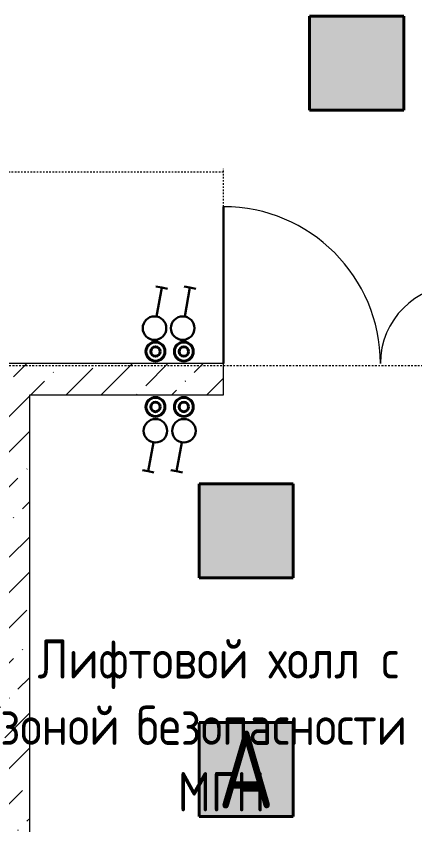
# Model space of a CAD drawing. Header units: millimetres. Extents: x -174154 to -170572, y -111302 to -109817.
# Drawn here: x -173971.1 to -173945.7, y -110599.4 to -110547.8 of the extents above; entities that cross this region are included whole.
import ezdxf

# ---------------------------------------------------------------- set-up
doc = ezdxf.new("R2010")
doc.units = ezdxf.units.MM
for name, pattern in [('ACAD_ISO02W100', [15, 12, -3]), ('ADSK_Линия сетки', [21, 12, -3, 3, -3]), ('ADSK_Штрих_ш3 п1_5', [4.5, 3, -1.5])]:
    doc.linetypes.add(name, pattern=pattern)
doc.layers.add('!Выключатели', color=200, linetype='Continuous')
for name, color, linetype, lineweight in [('!Освещение', 190, 'Continuous', 40), ('!Подложка', 252, 'ACAD_ISO02W100', 25), ('Двери', 7, 'Continuous', 18), ('Марки помещений', 7, 'Continuous', 18), ('Оси', 7, 'Continuous', 9), ('Панель', 7, 'Continuous', 18), ('Стены разрез', 7, 'Continuous', 40), ('Электрика', 7, 'Continuous', 40)]:
    doc.layers.add(name, color=color, linetype=linetype, lineweight=lineweight)
doc.layers.add('_Разделитель помещений_', color=4, linetype='ADSK_Штрих_ш3 п1_5', lineweight=40, true_color=0x00ffff)
doc.styles.add('GOST Common', font='GOST Common.ttf', dxfattribs={"width": 0.9, "height": 250})
doc.styles.get("Standard").update_dxf_attribs({"font": 'GOST_A.TTF'})
pattern_1 = [(45, (30280, 12305), (84.1903, 308.6967), [396.875, -79.375, 3.353, -76.022])]

# ---------------------------------------------------------------- blocks, each defined once
blk = doc.blocks.new('*U228')
at = {"layer": 'Электрика', "true_color": 0xffffff}
h = blk.add_hatch(color=7, dxfattribs=at)
h.dxf.hatch_style = 1
h.paths.add_polyline_path([(3.025, 3.025), (3.025, -3.025), (-3.025, -3.025), (-3.025, 3.025)])
at = {"layer": 'Электрика', "color": 5}
for p, q in [((-3.025, -3.025), (-3.025, 3.025)), ((-3.025, 3.025), (3.025, 3.025)), ((3.025, 3.025), (3.025, -3.025)), ((-3.025, -3.025), (3.025, -3.025))]:
    blk.add_line(p, q, dxfattribs=at)
blk = doc.blocks.new('*U233')
at = {"layer": 'Электрика', "true_color": 0xffffff}
h = blk.add_hatch(color=7, dxfattribs=at)
h.dxf.hatch_style = 1
h.paths.add_polyline_path([(3.025, 3.025), (3.025, -3.025), (-3.025, -3.025), (-3.025, 3.025)])
at = {"layer": 'Электрика', "color": 1}
for p, q in [((-3.025, -3.025), (-3.025, 3.025)), ((-3.025, 3.025), (3.025, 3.025)), ((3.025, 3.025), (3.025, -3.025)), ((-3.025, -3.025), (3.025, -3.025))]:
    blk.add_line(p, q, dxfattribs=at)
at = {"layer": 'Электрика', "color": 1, "insert": (0, 0), "char_height": 5, "width": 6.05, "attachment_point": 5}
blk.add_mtext('А', dxfattribs=at)
blk = doc.blocks.new('*U245')
at = {"color": 0, "linetype": 'ByBlock', "lineweight": -2}
for points in [[(0.342, -0.94), (1.197, -3.289)], [(0.727, -3.46), (1.197, -3.289)], [(1.197, -3.289), (1.667, -3.118)]]:
    blk.add_lwpolyline(points, dxfattribs=at)
blk.add_circle((0, 0), 1, dxfattribs=at)
blk = doc.blocks.new('AC_Дверь_Двупольная_ПВХ - 1460х2080h Н О-814660-В_АР_ПЭ_02 Этаж')
at = {"layer": 'Панель', "lineweight": 30}
for p, q in [((-750, 100), (-750, 1100)), ((750, 100), (750, 600))]:
    blk.add_line(p, q, dxfattribs=at)
at = {"layer": 'Панель'}
for centre, radius, start, end in [((-750, 100), 1000, 360, 90), ((750, 100), 500, 90, 180)]:
    blk.add_arc(centre, radius, start, end, dxfattribs=at)
blk = doc.blocks.new('A$C02fe7d8c')
at = {"layer": 'Стены разрез', "lineweight": 20, "true_color": 0x636466}
h = blk.add_hatch(dxfattribs=at)
h.set_pattern_fill('FP_4', color=251, style=0, pattern_type=2)
h.set_pattern_definition(pattern_1)
h.paths.add_polyline_path([(15467.5, 210), (15667.5, 210), (15667.5, 5480), (15467.5, 5480), (15467.5, 410)])
h = blk.add_hatch(dxfattribs=at)
h.set_pattern_fill('FP_4', color=251, style=0, pattern_type=2)
h.set_pattern_definition(pattern_1)
h.paths.add_polyline_path([(18449.1, 5280), (18449.6, 5283), (18602.5, 5283), (18602.5, 5480), (18402.5, 5480), (18402.5, 5280)])
h.paths.add_polyline_path([(15667.5, 5280), (16902.5, 5280), (16902.5, 5480), (15667.5, 5480)])
at = {"layer": '_Разделитель помещений_', "color": 251, "lineweight": 20, "true_color": 0x636466}
for p, q in [((16902.5, 5480), (16902.5, 6722.5)), ((12932.5, 6702.5), (16902.5, 6702.5))]:
    blk.add_line(p, q, dxfattribs=at)
at = {"layer": 'Оси', "linetype": 'ADSK_Линия сетки'}
blk.add_line((32579.7, 5465), (-1856.4, 5465), dxfattribs=at)
at = {"layer": 'Стены разрез', "color": 251, "lineweight": 20, "true_color": 0x636466}
for p, q in [((16902.5, 5480), (15467.5, 5480)), ((16902.5, 5280), (16902.5, 5480)), ((15667.5, 430), (15667.5, 5280)), ((15667.5, 5280), (16902.5, 5280))]:
    blk.add_line(p, q, dxfattribs=at)
at = {"layer": 'Двери', "color": 251, "lineweight": 20, "true_color": 0x636466}
blk.add_blockref('AC_Дверь_Двупольная_ПВХ - 1460х2080h Н О-814660-В_АР_ПЭ_02 Этаж', (17652.5, 5380), dxfattribs=at)
at = {"layer": 'Марки помещений', "color": 251, "lineweight": 20, "true_color": 0x636466, "char_height": 250, "attachment_point": 1, "style": 'GOST Common'}
for s, insert, width in [('Лифтовой', (15717.8, 3720.7), 1688.354), ('холл', (17188.3, 3720.7), 779.24), ('\\fGOST Common|b0|i0|c204|p34|;\\W.9;с', (17908.6, 3720.7), 165.949), ('зоной', (15479.7, 3297.3), 959.62), ('безопасности', (16348.9, 3297.3), 2337.721), ('МГН', (16610.8, 2874), 656.582)]:
    blk.add_mtext(s, dxfattribs=dict(at, insert=insert, width=width))
blk = doc.blocks.new('Расп.кор.')
at = {"layer": 'Электрика', "lineweight": 40}
for radius in [0.605, 0.303]:
    blk.add_circle((0, 0), radius, dxfattribs=at)

msp = doc.modelspace()

# ---------------------------------------------------------------- block references
at = {"layer": '!Выключатели', "lineweight": 30, "xscale": 0.7500000000000001, "yscale": 0.7500000000000001, "zscale": 0.7500000000000001}
for p, rotation in [((-173962.32, -110567.733), 149.8735010370157), ((-173960.522, -110567.733), 149.8735010370157), ((-173962.262, -110574.28), 329.8735010370157), ((-173960.447, -110574.28), 329.8735010370157)]:
    msp.add_blockref('*U245', p, dxfattribs=dict(at, rotation=rotation))
at = {"layer": '!Освещение', "color": 18, "lineweight": 9, "true_color": 0x000000, "xscale": 0.9917355371882407, "yscale": 0.9917355371882407, "zscale": 0.9917355371882407}
for name, p in [('*U228', (-173949.435, -110550.835)), ('*U228', (-173956.48, -110580.658)), ('*U233', (-173956.48, -110595.884))]:
    msp.add_blockref(name, p, dxfattribs=at)
at = {"layer": '!Подложка', "ltscale": 20, "xscale": 0.01, "yscale": 0.01, "zscale": 0.01}
msp.add_blockref('A$C02fe7d8c', (-174126.95, -110624.788), dxfattribs=at)
at = {"layer": 'Электрика', "rotation": 90}
for p in [(-173962.259, -110569.225), (-173960.451, -110569.225), (-173962.259, -110572.757), (-173960.451, -110572.757)]:
    msp.add_blockref('Расп.кор.', p, dxfattribs=at)

doc.saveas('drawing.dxf')
